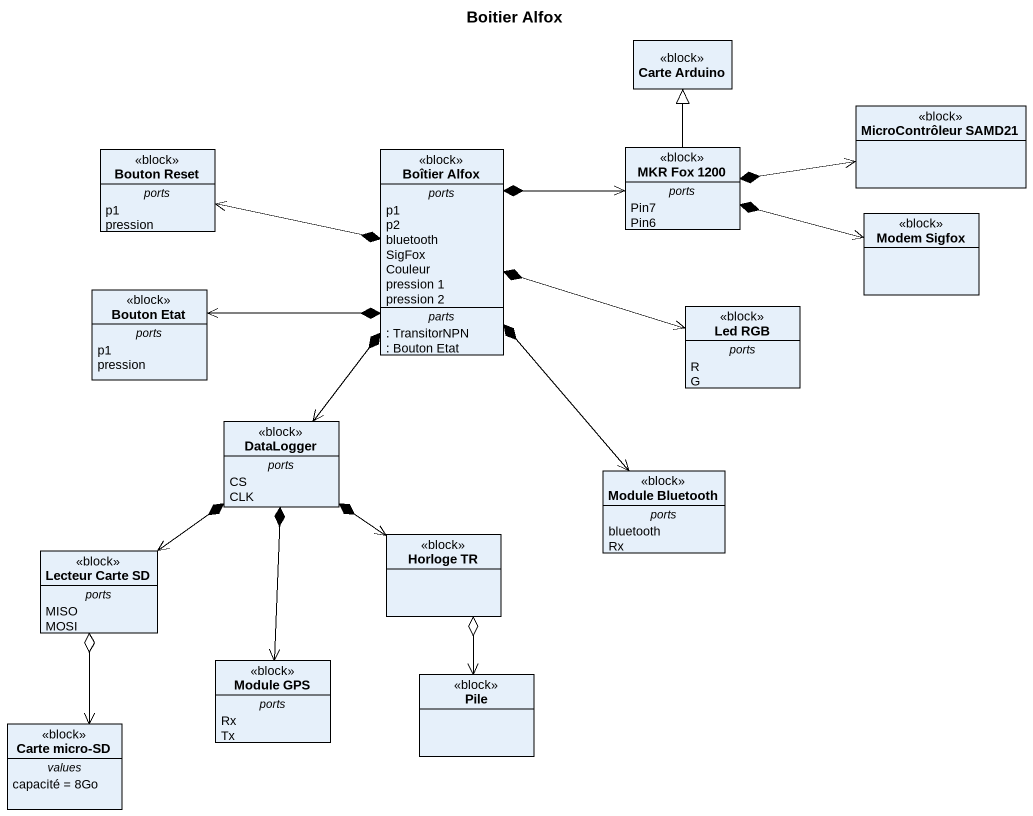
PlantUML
@startuml
title Boitier Alfox
hide circle
hide empty members
class "Carte Arduino" as Carte_Arduino <<block>>
class "MicroContrôleur SAMD21" as MicroContrôleur_SAMD21 <<block>>
class "Bouton Reset" as Bouton_Reset <<block>> {
  -- ports --
  p1
  pression
}
class "Boîtier Alfox" as Boîtier_Alfox <<block>> {
  -- ports --
  p1
  p2
  bluetooth
  SigFox
  Couleur
  pression 1
  pression 2
  -- parts --
  : TransitorNPN
  : Bouton Etat
}
class "MKR Fox 1200" as MKR_Fox_1200 <<block>> {
  -- ports --
  Pin7
  Pin6
}
class "Modem Sigfox" as Modem_Sigfox <<block>>
class "Bouton Etat" as Bouton_Etat <<block>> {
  -- ports --
  p1
  pression
}
class "Led RGB" as Led_RGB <<block>> {
  -- ports --
  R
  G
}
class DataLogger <<block>> {
  -- ports --
  CS
  CLK
}
class "Module Bluetooth" as Module_Bluetooth <<block>> {
  -- ports --
  bluetooth
  Rx
}
class "Lecteur Carte SD" as Lecteur_Carte_SD <<block>> {
  -- ports --
  MISO
  MOSI
}
class "Horloge TR" as Horloge_TR <<block>>
class "Module GPS" as Module_GPS <<block>> {
  -- ports --
  Rx
  Tx
}
class "Carte micro-SD" as Carte_micro_SD <<block>> {
  -- values --
  capacité = 8Go
}
class Pile <<block>>
Boîtier_Alfox *-left-> Bouton_Reset
Boîtier_Alfox *-right-> MKR_Fox_1200
Boîtier_Alfox *-left-> Bouton_Etat
Boîtier_Alfox *-right-> Led_RGB
Boîtier_Alfox *--> DataLogger
Boîtier_Alfox *--> Module_Bluetooth
MKR_Fox_1200 -up-|> Carte_Arduino
MKR_Fox_1200 *-right-> MicroContrôleur_SAMD21
MKR_Fox_1200 *-right-> Modem_Sigfox
DataLogger *--> Lecteur_Carte_SD
DataLogger *--> Horloge_TR
DataLogger *--> Module_GPS
Lecteur_Carte_SD o--> Carte_micro_SD
Horloge_TR o--> Pile
@enduml
